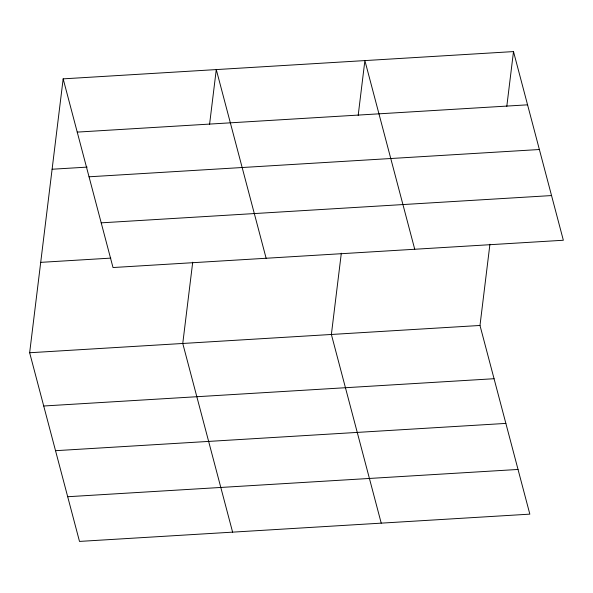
<?xml version="1.0" encoding="UTF-8"?>
<svg xmlns="http://www.w3.org/2000/svg" width="593" height="593" viewBox="0 0 593 593"><rect width="100%" height="100%" fill="white"/><g stroke="black" fill="none" stroke-linecap="round" stroke-linejoin="round"><path stroke-width="0.89" d="M489.929 244.22L479.989 325.468L529.838 514.146L79.499 541.416L29.65 352.746L63.162 78.854L513.501 51.584L563.35 240.254L113.011 267.532L63.162 78.854M192.71 262.217L182.763 343.473L232.612 532.143M209.574 124.36L216.275 69.581L266.131 258.259M341.316 253.218L331.376 334.474L381.225 523.145M358.187 115.361L364.888 60.582L414.737 249.253M506.8 106.355L513.501 51.584M77.231 132.106L527.57 104.828M52.102 169.235L87.156 167.115M89.039 176.796L539.378 149.518M101.203 222.842L551.542 195.564M40.709 262.358L110.809 258.118M29.65 352.746L479.989 325.468M43.719 405.997L494.058 378.719M55.527 450.687L505.866 423.409M67.691 496.726L518.03 469.456"/></g></svg>
